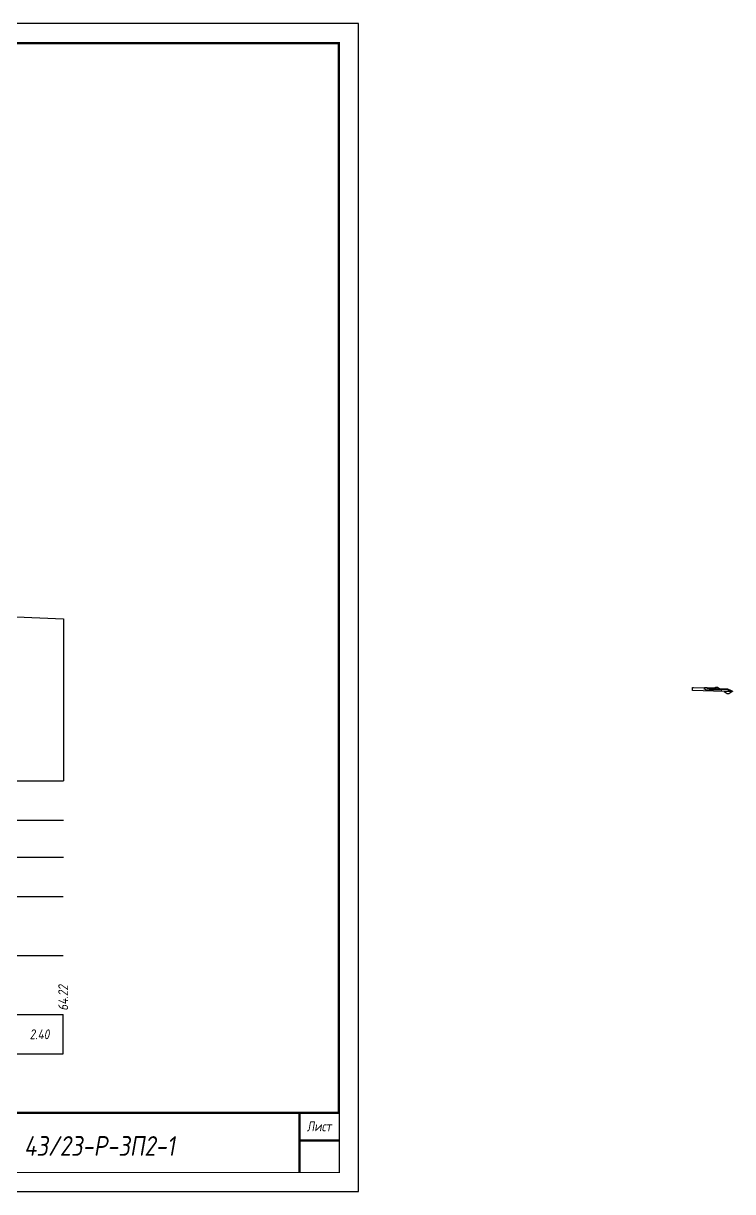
# Model space of a CAD drawing. Extents: x -717 to 1451, y -133302 to 233.
# Drawn here: x 304.8 to 485, y -130539.4 to -130242.4 of the extents above; entities that cross this region are included whole.
import ezdxf
from ezdxf.enums import TextEntityAlignment as Align

# ---------------------------------------------------------------- set-up
doc = ezdxf.new("R2010")
doc.units = 0
for name, color, linetype in [('Зарамочное оформление', 7, 'Continuous'), ('Код_510', 7, 'Continuous'), ('Объём_2650', 7, 'Continuous'), ('Таблица', 7, 'Continuous'), ('Черный поперечник', 3, 'Continuous')]:
    doc.layers.add(name, color=color, linetype=linetype)
for name, color, linetype, true_color in [('Контур_2570', 7, 'Continuous', 0x80ff00), ('Объём_2563', 7, 'Continuous', 0xff8000), ('Объём_2570', 7, 'Continuous', 0x80ff00)]:
    doc.layers.add(name, color=color, linetype=linetype, true_color=true_color)
doc.styles.add('М', font='romand.shx', dxfattribs={"width": 0.8, "oblique": 10, "height": 2.5})

msp = doc.modelspace()

# ---------------------------------------------------------------- linework, layer by layer
at = {"flags": 128}
msp.add_lwpolyline([(-30.054, -130539.421), (389.946, -130539.421), (389.946, -130242.421), (-30.054, -130242.421)], close=True, dxfattribs=at)
at = {"const_width": 0.6, "flags": 128}
msp.add_lwpolyline([(-10.054, -130534.421), (384.946, -130534.421), (384.946, -130247.421), (-10.054, -130247.421)], close=True, dxfattribs=at)
at = {"color": 2}
msp.add_lwpolyline([(482.861, -130412.299), (483.642, -130412.819), (484.042, -130412.819), (484.823, -130412.299), (482.861, -130412.299)], dxfattribs=at)
at = {"color": 5}
msp.add_lwpolyline([(484.893, -130412.252), (485.031, -130412.16), (485.031, -130412.31), (484.893, -130412.252)], dxfattribs=at)
at = {"layer": 'Код_510'}
msp.add_line((314.903, -130504.421), (314.903, -130494.421), dxfattribs=at)
at = {"layer": 'Контур_2570', "flags": 128}
msp.add_lwpolyline([(302.934, -130393.255), (314.957, -130393.786)], dxfattribs=at)
at = {"layer": 'Объём_2563', "color": 250, "flags": 128}
msp.add_lwpolyline([(478.188, -130411.824), (478.004, -130411.64), (477.704, -130411.634), (477.704, -130411.604), (477.984, -130411.604), (477.984, -130411.404), (477.884, -130411.404), (477.884, -130411.241), (478.448, -130411.267), (478.448, -130411.391), (478.728, -130411.391), (478.728, -130411.283), (480.527, -130411.319), (480.527, -130411.432), (480.807, -130411.432), (480.807, -130411.232), (480.707, -130411.232), (480.707, -130411.132), (481.204, -130411.194), (482.271, -130411.905), (478.188, -130411.824), (478.188, -130411.824)], dxfattribs=at)
at = {"layer": 'Объём_2570', "flags": 128}
msp.add_lwpolyline([(485.031, -130412.31), (484.678, -130412.161), (483.756, -130411.726), (479.719, -130411.717), (479.066, -130411.53), (478.846, -130411.462), (478.846, -130411.312), (479.066, -130411.38), (479.719, -130411.567), (483.756, -130411.576), (484.678, -130412.011), (485.031, -130412.16), (485.031, -130412.31), (485.031, -130412.31)], dxfattribs=at)
at = {"layer": 'Объём_2650', "color": 6, "flags": 128}
msp.add_lwpolyline([(482.861, -130412.299), (474.793, -130412.057), (474.793, -130411.301), (475.097, -130411.287), (478.846, -130411.312), (478.846, -130411.462), (479.066, -130411.53), (479.719, -130411.717), (483.756, -130411.726), (484.678, -130412.161), (484.893, -130412.252), (484.823, -130412.299), (482.861, -130412.299), (482.861, -130412.299)], dxfattribs=at)
at = {"layer": 'Таблица'}
for p, q in [((80, -130435), (314.957, -130435)), ((80, -130445), (314.957, -130445)), ((80, -130454.421), (314.957, -130454.421)), ((79.946, -130464.421), (314.903, -130464.421)), ((79.946, -130479.421), (314.903, -130479.421)), ((79.946, -130494.421), (314.903, -130494.421)), ((79.946, -130504.421), (314.903, -130504.421))]:
    msp.add_line(p, q, dxfattribs=at)
at = {"layer": 'Черный поперечник', "color": 7}
msp.add_line((314.957, -130393.786), (314.957, -130435), dxfattribs=at)
at = {"layer": 'Черный поперечник', "flags": 128}
msp.add_lwpolyline([(302.934, -130393.255), (314.957, -130393.786)], dxfattribs=at)

# ---------------------------------------------------------------- texts
at = {"linetype": 'Continuous', "style": 'М', "oblique": 10, "width": 0.8}
msp.add_text('426', height=2.5, dxfattribs=at).set_placement((380.312, -130530.509), align=Align.MIDDLE)
at = {"layer": 'Код_510', "style": 'М', "oblique": 10, "width": 0.8}
msp.add_text('64.22', height=2.5, rotation=90, dxfattribs=at).set_placement((314.903, -130493.421), align=Align.MIDDLE_LEFT)
msp.add_text('2.40', height=2.5, dxfattribs=at).set_placement((308.891, -130499.421), align=Align.MIDDLE_CENTER)

# ---------------------------------------------------------------- next in the draw order: wipeouts: each hides what was drawn before it
at = {"linetype": 'Continuous'}
msp.add_wipeout([(199.946, -130519.421), (384.946, -130519.421), (384.946, -130534.421), (199.946, -130534.421)], dxfattribs=at).dxf.layer = 'Зарамочное оформление'

# ---------------------------------------------------------------- next in the draw order: linework, layer by layer
at = {"layer": 'Зарамочное оформление', "linetype": 'Continuous', "lineweight": -3, "const_width": 0.6, "flags": 128}
for points in [[(199.946, -130534.421), (199.946, -130519.421), (384.946, -130519.421)], [(374.946, -130519.421), (374.946, -130534.421)], [(374.946, -130526.421), (384.946, -130526.421)]]:
    msp.add_lwpolyline(points, dxfattribs=at)

# ---------------------------------------------------------------- next in the draw order: texts
at = {"linetype": 'Continuous', "insert": (324.131, -130527.803), "char_height": 5, "width": 110, "attachment_point": 5, "style": 'М'}
msp.add_mtext('43/23-Р-ЗП2-1', dxfattribs=at)
at = {"layer": 'Зарамочное оформление', "linetype": 'Continuous', "style": 'М', "oblique": 10, "width": 0.8}
msp.add_text('Лист', height=2.5, dxfattribs=at).set_placement((379.946, -130522.828), align=Align.MIDDLE_CENTER)

doc.saveas('drawing.dxf')
